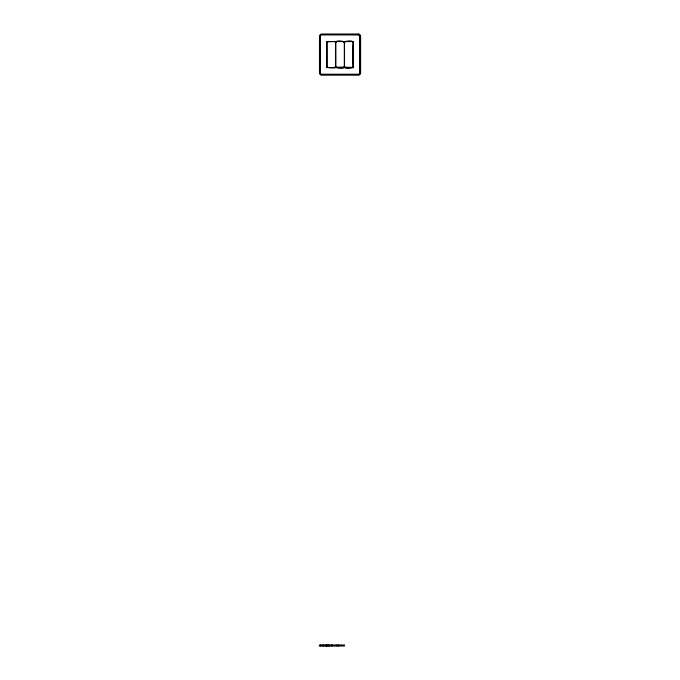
<?xml version="1.0" encoding="UTF-8"?>
<svg xmlns="http://www.w3.org/2000/svg" width="680" height="680" viewBox="0 0 680 680"><rect width="100%" height="100%" fill="white"/><g stroke="black" fill="none" stroke-linecap="round" stroke-linejoin="round"><path stroke-width="1.02" d="M335.767 42.245C336.311 39.831 343.094 41.174 344.318 41.913L344.318 67.227M335.589 67.227L335.113 67.694L327.097 67.465M344.497 42.245L344.973 41.777M344.318 66.895C343.774 69.309 336.991 67.966 335.767 67.227M353.056 66.895L352.58 67.371L344.565 67.133M326.859 41.573L353.226 41.573L353.056 67.762L326.859 67.592L326.791 41.803L335.113 41.446L335.589 42.245M344.258 67.133L335.826 67.133L335.767 41.913M335.078 42.041L336.022 42.041M344.063 42.041L345.006 42.041M343.927 42.339L344.887 41.667M336.022 67.116L335.078 67.116M345.006 67.116L344.063 67.116M344.632 644.988L319.379 644.988L319.379 646L344.632 646M343.85 41.777L344.318 42.245M353.056 42.245C352.503 39.831 345.721 41.174 344.497 41.913L344.497 67.227M344.497 66.895C345.041 69.309 351.832 67.966 353.056 67.227L353.056 41.913M352.58 45.832L352.58 63.334M338.708 644.988L338.708 646M336.872 644.988L336.872 646M335.589 41.913L335.589 66.895C334.195 68.085 328.423 68.085 327.029 66.895L327.029 41.913M332.571 644.988L332.571 646M331.5 644.988L331.5 646M329.681 644.988L329.681 646M328.618 644.988L328.618 646M327.573 644.988L327.573 646M326.8 644.988L326.8 646M326.213 644.988L326.213 646M325.142 644.988L325.142 646M323.332 644.988L323.332 646M322.26 644.988L322.26 646M320.442 644.988L320.442 646M319.931 36.363L319.931 72.794M359.899 73.746A1.895 1.895 0 0 1 358.258 74.689M360.085 73.287A1.895 1.895 0 0 0 360.153 72.794L360.153 36.363A1.895 1.895 0 0 0 360.085 35.879M321.827 74.689A1.895 1.895 0 0 1 320.883 74.434M320.493 74.137A1.895 1.895 0 0 1 320.186 73.746M359.201 34.723A1.895 1.895 0 0 1 359.592 35.029M358.258 34L321.827 34A2.363 2.363 0 0 0 319.464 36.363L319.464 72.794A2.363 2.363 0 0 0 321.827 75.166L358.258 75.166A2.363 2.363 0 0 0 360.621 72.794L360.621 36.363A2.363 2.363 0 0 0 358.258 34M358.258 34.944L321.827 34.944A1.419 1.419 0 0 0 320.407 36.363L320.407 72.794A1.419 1.419 0 0 0 321.827 74.213L358.258 74.213A1.419 1.419 0 0 0 359.677 72.794L359.677 36.363A1.419 1.419 0 0 0 358.258 34.944"/></g></svg>
